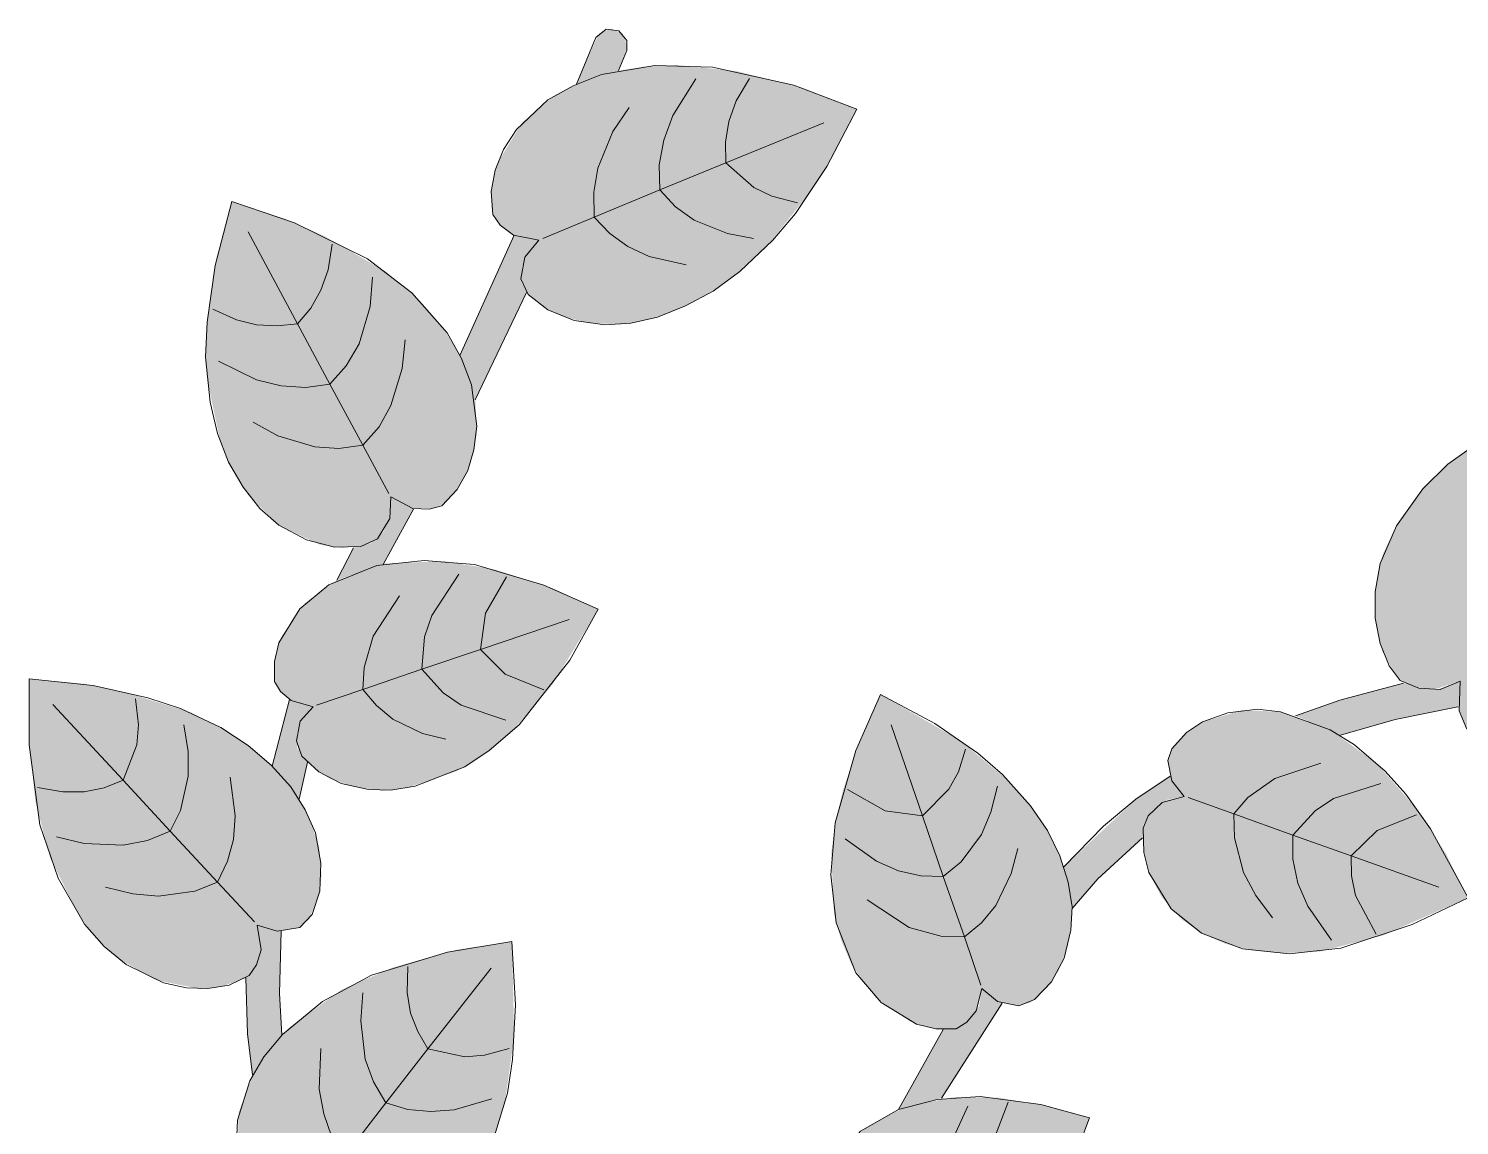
# Model space of a CAD drawing. Header units: millimetres. Extents: x -4 to 8794, y -6642 to 2653.
# Drawn here: x 3116.1 to 3371.6, y -5630.1 to -5434.2 of the extents above; entities that cross this region are included whole.
import ezdxf

# ---------------------------------------------------------------- set-up
doc = ezdxf.new("R2010")
doc.units = ezdxf.units.MM
doc.layers.add('VEG-HOJAS', color=117, linetype='Continuous', lineweight=18, true_color=0x2e5e38)
doc.layers.add('VEG-NERVIOS', color=115, linetype='Continuous', lineweight=9, true_color=0x528c5c)
doc.layers.add('VEG-RELLENO', color=253, linetype='Continuous', true_color=0x96c896)

# ---------------------------------------------------------------- blocks, each defined once
blk = doc.blocks.new('VEG_Pothos_colgante_PLANTA')
at = {"layer": 'VEG-RELLENO', "true_color": 0x87a96a}
h = blk.add_hatch(color=63, dxfattribs=at)
h.dxf.hatch_style = 1
h.paths.add_polyline_path([(-18.5, 45.6), (-17.5, 47.3), (-17.5, 49.6), (-18.1, 51.5), (-19.6, 53.5), (-17.1, 53.8), (-15.7, 54.5), (-7.9, 35.3), (-7.9, 33.5), (-9.1, 31.9), (-11.4, 31.5), (-13.3, 32.8)])
h.paths.add_polyline_path([(-30.5, 75.9), (-38.2, 100.5), (-33.9, 101.8), (-34.5, 98.6), (-33.7, 95.7), (-32.1, 93.3), (-29.5, 92.3), (-23.2, 73.2)])
h.paths.add_polyline_path([(-43.9, 124.7), (-44.8, 131.9), (-45.1, 141.9), (-43.5, 143.5), (-42.4, 146.9), (-43.1, 151.3), (-38.8, 150.2), (-39.1, 139.1), (-38.7, 131.7)])
h.paths.add_polyline_path([(-40.4, 179.7), (-37.3, 191.6), (-33.1, 190.3), (-35.1, 188.2), (-36, 185.5), (-35.9, 182.8), (-34.1, 180.4), (-35.6, 173.8)])
h.paths.add_polyline_path([(-28.9, 212.9), (-25.9, 218.7), (-22.9, 219.4), (-20.6, 221.5), (-19.3, 224.4), (-19.2, 227.8), (-15.1, 225.7), (-20.6, 215.7)])
h.paths.add_polyline_path([(-6.9, 253), (2.8, 274.5), (7.2, 273.6), (5, 271.1), (4.2, 268.8), (4.1, 266), (5, 264.3), (-4.2, 245.1)])
h.paths.add_polyline_path([(13.9, 301.5), (17.9, 310.5), (20.1, 311.4), (22.2, 310.5), (23, 308.1), (21.4, 303.9)])
at = {"layer": 'VEG-RELLENO', "true_color": 0x6ea666}
h = blk.add_hatch(color=83, dxfattribs=at)
h.dxf.hatch_style = 1
h.paths.add_polyline_path([(64, 297), (59.5, 288.2), (55.4, 281.9), (47.6, 272.1), (41.5, 266.8), (36.7, 263.6), (31.7, 261.1), (26.7, 259.4), (22, 258.6), (16.1, 258.8), (11.1, 260.1), (7.8, 261.8), (4.7, 264.6), (4, 266.7), (4.7, 270.6), (7.2, 273.6), (2.7, 274.5), (-0.2, 276.8), (-1.2, 279.1), (-1.2, 283.6), (-0.2, 287.4), (4.2, 294.6), (10.2, 299.6), (14.9, 301.9), (20.2, 303.7), (25.9, 304.6), (32, 304.9), (42.5, 303.8), (54.3, 300.8)])
h.paths.add_polyline_path([(19.9, 279.4), (27.4, 282.3), (34.3, 286.3), (40.7, 291), (46.3, 296.8), (38.7, 294), (31.9, 290), (25.5, 285.2)], flags=0)
at = {"layer": 'VEG-RELLENO', "true_color": 0xced696}
h = blk.add_hatch(color=71, dxfattribs=at)
h.dxf.hatch_style = 1
h.paths.add_polyline_path([(19.9, 279.4), (25.5, 285.2), (31.9, 290), (38.7, 294), (46.3, 296.8), (40.7, 291), (34.3, 286.3), (27.4, 282.3)])
at = {"layer": 'VEG-RELLENO', "true_color": 0x63965c}
h = blk.add_hatch(color=83, dxfattribs=at)
h.dxf.hatch_style = 1
h.paths.add_polyline_path([(-47.6, 280.5), (-38, 277.4), (-31, 274.3), (-20.1, 268), (-14, 262.8), (-10.3, 258.5), (-7.4, 254), (-5.3, 249.3), (-4.1, 244.8), (-3.9, 238.9), (-5, 233.7), (-6.7, 230.2), (-9.4, 226.7), (-11.6, 225.7), (-15.8, 225.8), (-19.2, 227.8), (-19.6, 223.3), (-21.6, 220.3), (-23.6, 219.1), (-28, 218.7), (-31.8, 219.2), (-39.2, 222.7), (-44.7, 228.1), (-47.4, 232.4), (-49.6, 237.3), (-52, 248.7), (-52.3, 254.7), (-51.8, 261.1), (-50.3, 270.7)])
h.paths.add_polyline_path([(-28.8, 238), (-29.6, 245.9), (-31.7, 253.3), (-34.5, 260.5), (-38.6, 267.3), (-37.8, 259.4), (-35.8, 252), (-32.9, 244.8)], flags=0)
at = {"layer": 'VEG-RELLENO', "true_color": 0xced696}
h = blk.add_hatch(color=71, dxfattribs=at)
h.dxf.hatch_style = 1
h.paths.add_polyline_path([(-28.8, 238), (-32.9, 244.8), (-35.8, 252), (-37.8, 259.4), (-38.6, 267.3), (-34.5, 260.5), (-31.7, 253.3), (-29.6, 245.9)])
at = {"layer": 'VEG-RELLENO', "true_color": 0x5f9058}
h = blk.add_hatch(color=83, dxfattribs=at)
h.dxf.hatch_style = 1
h.paths.add_polyline_path([(215.5, 250.1), (217.1, 237.9), (217.2, 223.5), (216.5, 216), (214.9, 209), (211.6, 200.3), (208.4, 194.8), (207.4, 193.6), (204.5, 193.4), (202.3, 192.4), (200.6, 190), (199, 185.7), (193.8, 183.2), (188.9, 181.9), (184.2, 181.6), (179.5, 182.2), (174.8, 184), (172.9, 186.3), (171.3, 190.3), (171.7, 194.9), (166.8, 193.3), (162.6, 194), (160.3, 195.7), (157.8, 200.2), (156.7, 204.6), (156.4, 209.2), (157, 214.2), (157.9, 217.6), (160.3, 222.6), (163.7, 227.6), (167.9, 232.2), (173.1, 236.4), (179.1, 240.1), (185.5, 243.2), (192.6, 245.6), (203.7, 248.5)])
h.paths.add_polyline_path([(186.9, 203.3), (193.1, 210.3), (197.9, 218), (201.8, 226.2), (204.3, 235.1), (198.2, 228.1), (193.4, 220.4), (189.5, 212.2)], flags=0)
at = {"layer": 'VEG-RELLENO', "true_color": 0x669b5f}
h = blk.add_hatch(color=83, dxfattribs=at)
h.dxf.hatch_style = 1
h.paths.add_polyline_path([(17.8, 207.7), (9.7, 194.4), (2.4, 185.9), (-3.1, 181.4), (-7.5, 178.8), (-16.4, 175.8), (-20.6, 175.3), (-25.8, 176), (-30.2, 177.5), (-33, 179.4), (-35.6, 182.2), (-36.1, 184.2), (-35.4, 187.7), (-33.1, 190.3), (-37, 191.4), (-39.3, 193.5), (-40.1, 195.6), (-39.8, 199.5), (-38.8, 202.8), (-34.6, 208.8), (-29, 212.8), (-20.1, 215.9), (-9.7, 216.3), (-0.6, 214.8), (9.6, 211.5)])
h.paths.add_polyline_path([(-22.8, 197.9), (-15.9, 199.6), (-9.5, 202.2), (-3.4, 205.6), (2.1, 210.1), (-4.8, 208.4), (-11.2, 205.7), (-17.2, 202.3)], flags=0)
at = {"layer": 'VEG-RELLENO', "true_color": 0xced696}
h = blk.add_hatch(color=71, dxfattribs=at)
h.dxf.hatch_style = 1
h.paths.add_polyline_path([(-21.4, 199.3), (-11.2, 205.7), (-4.8, 208.4), (2.1, 210.1), (-3.4, 205.6), (-9.5, 202.2), (-15.9, 199.6), (-22.8, 197.9)])
at = {"layer": 'VEG-RELLENO', "true_color": 0x87a96a}
h = blk.add_hatch(color=63, dxfattribs=at)
h.dxf.hatch_style = 1
h.paths.add_polyline_path([(48.8, 73.7), (61.2, 96.6), (65.1, 95.9), (63.4, 93), (63.3, 90.3), (64, 88.8), (50.8, 65.5), (50.4, 68.8)])
h.paths.add_polyline_path([(71.4, 118.4), (79.4, 132.7), (82.4, 133.1), (84.9, 135.5), (85.8, 136.9), (86.3, 140), (89.9, 137.4), (79.1, 120.4)])
h.paths.add_polyline_path([(100.9, 161.7), (113.6, 173.6), (119.9, 177.9), (122.4, 174.3), (119.4, 173.7), (116.9, 171.9), (115.2, 169.4), (115, 166.9), (107, 159.6), (102.4, 154.3)])
h.paths.add_polyline_path([(150, 191.4), (161.6, 194.5), (164.3, 193.6), (167.4, 193.3), (171.7, 194.9), (171.3, 190.3), (160.1, 188), (150.3, 185.2), (142.3, 188.7)])
h.paths.add_polyline_path([(211.5, 196.4), (211.9, 191.9), (207.4, 193.6), (209.6, 196.7)])
h.paths.add_polyline_path([(247.7, 183.7), (246.1, 187), (249.1, 186.4), (252.5, 187.3), (252, 182.9)])
h.paths.add_polyline_path([(38.3, 53.5), (41.8, 51.4), (38.2, 50.9)])
at = {"layer": 'VEG-RELLENO', "true_color": 0x609259}
h = blk.add_hatch(color=83, dxfattribs=at)
h.dxf.hatch_style = 1
h.paths.add_polyline_path([(-83.8, 195.3), (-74, 194.4), (-66.7, 192.9), (-54.9, 189.3), (-47.9, 185.6), (-43.3, 182.3), (-39.4, 178.6), (-36.1, 174.6), (-33.8, 170.6), (-32, 165.1), (-31.6, 159.9), (-32.2, 156.2), (-33.8, 152.4), (-35.5, 150.9), (-39.5, 150.2), (-43.1, 151.3), (-42.4, 146.9), (-43.5, 143.5), (-45.2, 141.8), (-49.3, 140.4), (-53.2, 139.9), (-61.2, 141.5), (-67.8, 145.3), (-71.6, 148.8), (-74.9, 153), (-80.1, 163.4), (-82.7, 173.4), (-83.9, 185.2)])
h.paths.add_polyline_path([(-59, 155.1), (-62.8, 162.1), (-67.5, 168.2), (-72.9, 173.7), (-79.2, 178.5), (-75.5, 171.5), (-70.7, 165.4), (-65.4, 159.8)], flags=0)
at = {"layer": 'VEG-RELLENO', "true_color": 0x6da666}
h = blk.add_hatch(color=83, dxfattribs=at)
h.dxf.hatch_style = 1
h.paths.add_polyline_path([(68.2, 192.5), (82.4, 184.3), (91.3, 176.9), (96.1, 171.1), (98.8, 166.7), (100.8, 162.1), (102, 157.5), (102.4, 153.2), (101.7, 147.8), (100, 143.2), (98, 140.2), (95, 137.5), (92.9, 136.9), (89.1, 137.7), (86.3, 140), (85.3, 136), (83, 133.5), (81, 132.7), (76.9, 133), (73.5, 134.1), (67.3, 138.4), (63.1, 144.1), (61.2, 148.5), (59.9, 153.3), (59.4, 164.1), (60.1, 169.6), (61.5, 175.4), (64.4, 184)])
h.paths.add_polyline_path([(88.1, 153.9), (87.9, 161.2), (86.5, 168.3), (84.3, 175.1), (81, 181.6), (81.3, 174.3), (82.6, 167.3), (84.8, 160.5)], flags=0)
at = {"layer": 'VEG-RELLENO', "true_color": 0x689d60}
h = blk.add_hatch(color=83, dxfattribs=at)
h.dxf.hatch_style = 1
h.paths.add_polyline_path([(173.1, 156.2), (158, 149.5), (146.7, 146.6), (139.4, 146.3), (134.4, 146.8), (129.7, 148), (125.5, 149.9), (122, 152.3), (118.4, 156.3), (116.1, 160.7), (115.2, 164.3), (115.1, 168.6), (116, 170.8), (118.9, 173.5), (122.4, 174.3), (120, 177.6), (119.5, 180.7), (120.2, 182.8), (122.8, 185.7), (125.7, 187.6), (132.8, 189.7), (139.6, 189.4), (148.5, 186.2), (156.9, 180.1), (164.3, 171.6), (169, 164.3)])
h.paths.add_polyline_path([(136.1, 176.4), (141.6, 171.8), (147.5, 168.2), (153.8, 165.4), (160.7, 163.5), (155.3, 168.1), (149.3, 171.7), (143, 174.5)], flags=0)
at = {"layer": 'VEG-RELLENO', "true_color": 0xced696}
h = blk.add_hatch(color=71, dxfattribs=at)
h.dxf.hatch_style = 1
h.paths.add_polyline_path([(88.1, 153.9), (84.8, 160.5), (82.6, 167.3), (81.3, 174.3), (81, 181.6), (84.3, 175.1), (86.5, 168.3), (87.9, 161.2)])
h = blk.add_hatch(color=71, dxfattribs=at)
h.dxf.hatch_style = 1
h.paths.add_polyline_path([(-59, 155.1), (-65.4, 159.8), (-70.7, 165.4), (-75.5, 171.5), (-79.2, 178.5), (-72.9, 173.7), (-67.5, 168.2), (-62.8, 162.1)])
h = blk.add_hatch(color=71, dxfattribs=at)
h.dxf.hatch_style = 1
h.paths.add_polyline_path([(136.1, 176.4), (143, 174.5), (149.3, 171.7), (155.3, 168.1), (160.7, 163.5), (153.8, 165.4), (147.5, 168.2), (141.6, 171.8)])
at = {"layer": 'VEG-RELLENO', "true_color": 0x61935a}
h = blk.add_hatch(color=83, dxfattribs=at)
h.dxf.hatch_style = 1
h.paths.add_polyline_path([(2.4, 148.4), (2.8, 131.4), (1.1, 119.4), (-1.4, 111.9), (-3.8, 106.9), (-6.7, 102.5), (-10.1, 98.8), (-13.7, 95.8), (-18.8, 93.3), (-23.7, 92), (-27.4, 92), (-31.4, 92.9), (-33.1, 94.4), (-34.4, 98.1), (-33.9, 101.8), (-38.1, 100.5), (-41.6, 101), (-43.5, 102.4), (-45.6, 106.2), (-46.6, 109.8), (-46.4, 117.9), (-43.7, 124.9), (-40.9, 129.2), (-37.3, 133.1), (-28, 139.8), (-18.7, 143.8), (-7.5, 146.9)])
h.paths.add_polyline_path([(-30.4, 116.1), (-23.3, 119.3), (-17, 123.6), (-11.2, 128.5), (-6.1, 134.5), (-13.2, 131.2), (-19.5, 127), (-25.3, 122)], flags=0)
at = {"layer": 'VEG-RELLENO', "true_color": 0xced696}
h = blk.add_hatch(color=71, dxfattribs=at)
h.dxf.hatch_style = 1
h.paths.add_polyline_path([(-30.4, 116.1), (-25.3, 122), (-19.5, 127), (-13.2, 131.2), (-6.1, 134.5), (-11.2, 128.5), (-17, 123.6), (-23.3, 119.3)])
at = {"layer": 'VEG-RELLENO', "true_color": 0x61945a}
h = blk.add_hatch(color=83, dxfattribs=at)
h.dxf.hatch_style = 1
h.paths.add_polyline_path([(105.5, 116.9), (100.4, 104.7), (95.4, 96.7), (88, 89.5), (81, 85.8), (77.5, 84.9), (73.1, 84.8), (69.2, 85.5), (66.6, 86.7), (64.1, 88.7), (63.3, 90.3), (63.5, 93.4), (65.1, 95.9), (61.7, 96.2), (59.5, 97.8), (58.5, 99.3), (58.3, 102.7), (58.8, 105.6), (61.5, 111.1), (65.6, 115.2), (72.7, 118.9), (81.4, 120.6), (89.2, 120.5), (98.1, 119)])
h.paths.add_polyline_path([(77.3, 94.8), (83, 96.6), (88.3, 99.2), (93.2, 102.4), (97.6, 106.5), (91.9, 104.7), (86.7, 102.1), (81.7, 98.9)], flags=0)
at = {"layer": 'VEG-HOJAS'}
for points in [[(13.9, 301.5), (17.4, 309.8), (19.2, 311.3), (21.5, 311), (22.9, 309.3), (22.9, 307.5), (21.4, 303.9)], [(-6.9, 253), (2.8, 274.5)], [(5, 264.3), (-4.2, 245.1)], [(172.9, 186.3), (171.5, 189.6), (171.7, 194.9), (168.1, 193.4), (164.3, 193.6), (161, 195), (159, 197.6), (157.4, 201.6), (156.5, 206.1), (156.5, 210.8), (157.4, 215.9), (160.3, 222.6), (165, 229.2), (169.5, 233.6), (177, 238.9)], [(-15.1, 225.7), (-20.6, 215.7)], [(-28.9, 212.9), (-25.9, 218.7)], [(142.3, 188.7), (150.2, 191.5), (161.6, 194.5)], [(-40.4, 179.7), (-37.3, 191.6)], [(171.3, 190.3), (160.1, 188), (150.3, 185.2)], [(-34.1, 180.4), (-35.6, 173.8)], [(100.9, 161.7), (108, 169), (113.8, 173.8), (119.9, 177.9)], [(115, 166.9), (107, 159.6), (102.4, 154.3)], [(-46.8, 112.4), (-46.6, 116.5), (-44.4, 123.5), (-41.9, 127.8), (-38.6, 131.8), (-31.4, 137.7), (-22.7, 142.4), (-9.1, 146.5), (2.4, 148.4), (3, 137.1), (2.5, 127.3), (1.6, 121.3), (-0.7, 113.7)], [(-38.8, 150.2), (-39.1, 139.1), (-38.7, 131.7)], [(-43.9, 124.6), (-44.8, 131.9), (-45.1, 141.9)], [(89.9, 137.4), (79.1, 120.4)], [(71.4, 118.4), (79.4, 132.7)]]:
    blk.add_lwpolyline(points, dxfattribs=at)
for points in [[(64, 297), (58.6, 286.8), (53, 278.4), (49, 273.6), (43.1, 268), (38.3, 264.5), (33.4, 261.9), (28.4, 259.9), (23.6, 258.8), (19, 258.5), (13.5, 259.3), (8.8, 261.2), (5.3, 263.9), (4, 266.7), (4.7, 270.6), (7.2, 273.6), (2.7, 274.5), (0.3, 276.3), (-1, 278.2), (-1.3, 282.3), (-0.6, 286.1), (0.9, 289.8), (3.2, 293.4), (8.8, 298.7), (13.3, 301.2), (18.4, 303.2), (27.9, 304.8), (38.2, 304.5), (52.7, 301.3)], [(-47.6, 280.5), (-36.4, 276.7), (-23.4, 270.3), (-15.5, 264.2), (-9.2, 257.1), (-6.6, 252.5), (-4.8, 247.8), (-3.9, 240.4), (-4.4, 236.2), (-5.5, 232.5), (-7.4, 229.1), (-10.1, 226.2), (-12.4, 225.6), (-15.3, 225.7), (-19.2, 227.8), (-19.4, 223.9), (-21.6, 220.3), (-24.6, 218.9), (-29.3, 218.8), (-34.3, 220.1), (-39.2, 222.7), (-42.6, 225.7), (-45.6, 229.5), (-48.2, 234), (-50.2, 239.1), (-51.5, 244.7), (-52.3, 252.7), (-52, 259), (-50.6, 269.1)], [(17.8, 207.7), (12.7, 198.6), (3.7, 187.1), (-1.7, 182.5), (-6, 179.6), (-14.9, 176.1), (-19.2, 175.4), (-23.2, 175.5), (-28.1, 176.6), (-32.1, 178.7), (-35.1, 181.5), (-36.1, 184.2), (-35.4, 187.7), (-33.1, 190.3), (-37, 191.4), (-38.9, 193), (-40, 194.8), (-40, 198.4), (-39.2, 201.7), (-35.5, 207.8), (-30.3, 212.1), (-21.7, 215.5), (-13.3, 216.4), (-4.3, 215.7), (8.1, 212)], [(-83.8, 195.3), (-72.4, 194.1), (-62.6, 191.9), (-56.8, 190), (-49.6, 186.6), (-44.7, 183.4), (-40.6, 179.9), (-37.1, 176), (-34.5, 171.9), (-32.7, 167.8), (-31.7, 162.4), (-31.9, 157.4), (-33.3, 153.2), (-35.5, 150.9), (-39.5, 150.2), (-43.1, 151.3), (-42.4, 146.9), (-43.2, 144.2), (-44.5, 142.3), (-48.1, 140.6), (-51.9, 140), (-55.7, 140.1), (-59.8, 141), (-66.5, 144.3), (-70.4, 147.5), (-73.9, 151.5), (-78.6, 159.7), (-81.9, 169.2), (-83.8, 183.5)], [(68.2, 192.5), (77.9, 187.3), (85.6, 182), (90, 178.2), (95, 172.6), (98, 168.2), (100.2, 163.7), (101.7, 159), (102.4, 154.6), (102.2, 150.4), (101, 145.4), (98.7, 141.2), (95.7, 138), (92.9, 136.9), (89.1, 137.7), (86.3, 140), (85.3, 136), (83.6, 134), (81.7, 132.8), (78.1, 132.8), (74.6, 133.6), (68.3, 137.5), (63.8, 142.8), (60.3, 151.7), (59.3, 160.3), (60.1, 169.6), (63.8, 182.5)], [(173.1, 156.2), (163.1, 151.4), (150.4, 147.2), (141.2, 146.2), (132.8, 147.1), (125.5, 149.9), (120.1, 154.2), (116.1, 160.7), (115.2, 164.3), (115.1, 168.6), (116, 170.8), (118.5, 173.2), (122.4, 174.3), (120.2, 177.1), (119.5, 180.7), (120.2, 182.8), (122.8, 185.7), (125.7, 187.6), (130.2, 189.2), (135.5, 189.9), (139.6, 189.4), (148.5, 186.2), (152.8, 183.5), (158.3, 178.8), (162, 174.7), (166.4, 168.5)], [(105.5, 116.9), (102.4, 108.7), (96.3, 97.9), (89.1, 90.3), (82.1, 86.3), (75.3, 84.7), (71, 85), (67.4, 86.3), (64.5, 88.2), (63.3, 90.3), (63.5, 93.4), (65.1, 95.9), (61.7, 96.2), (58.8, 98.7), (58.3, 101.7), (58.5, 104.6), (60.9, 110.2), (64.6, 114.5), (71.4, 118.4), (78.3, 120.2), (86, 120.7), (96.8, 119.3)]]:
    blk.add_lwpolyline(points, close=True, dxfattribs=at)
at = {"layer": 'VEG-NERVIOS'}
for points in [[(28.8, 282.6), (28.7, 287.1), (29.5, 291.5), (31.1, 295.9), (35.2, 302.4)], [(40.6, 287.4), (40.5, 291.1), (41.1, 294.8), (42.4, 298.5), (44.8, 302.5)], [(17.1, 277.7), (17, 282.2), (17.7, 286.5), (20.4, 293), (23.3, 297.3)], [(40.6, 287.4), (58.1, 294.6)], [(28.8, 282.6), (40.6, 287.4)], [(40.6, 287.4), (45.6, 283), (48.8, 281.5), (53.4, 280.3)], [(17.1, 277.7), (28.8, 282.6)], [(28.8, 282.6), (31.6, 279.6), (34.9, 277.2), (40.9, 274.8), (45.5, 273.9)], [(7.9, 273.9), (17.1, 277.7)], [(17.1, 277.7), (19.9, 274.8), (23.1, 272.5), (26.9, 270.7), (33.5, 269.2)], [(-35.9, 258.7), (-44.7, 275.1)], [(-35.9, 258.7), (-33.5, 261.5), (-31.7, 264.7), (-30.4, 268.3), (-29.7, 272.9)], [(-30.1, 247.9), (-27.2, 251.2), (-24.9, 255.1), (-22.9, 261.8), (-22.5, 267)], [(-35.9, 258.7), (-39.5, 258.3), (-43.2, 258.5), (-46.8, 259.4), (-51, 261.3)], [(-30.1, 247.9), (-35.9, 258.7)], [(-24.2, 237), (-21.3, 240.3), (-19.2, 244.1), (-17.2, 250.7), (-16.7, 255.8)], [(-30.1, 247.9), (-34.4, 247.3), (-38.8, 247.6), (-43.2, 248.7), (-50, 252)], [(-24.2, 237), (-30.1, 247.9)], [(-24.2, 237), (-28.5, 236.4), (-32.8, 236.7), (-39.4, 238.7), (-43.8, 241.1)], [(-19.6, 228.4), (-24.2, 237)], [(-13.7, 197), (-13.2, 202.8), (-11.9, 206.6), (-7.1, 214)], [(-3.2, 200.5), (-2.3, 207), (1.4, 213.5)], [(-24.2, 193.4), (-24, 197.3), (-22.4, 202.9), (-17.7, 210.1)], [(-3.2, 200.5), (12.6, 205.9)], [(-13.7, 197), (-3.2, 200.5)], [(-3.2, 200.5), (1.2, 196.1), (8.1, 193.3)], [(-24.2, 193.4), (-13.7, 197)], [(-13.7, 197), (-9.9, 192.8), (-6.7, 190.6), (1.3, 187.9)], [(-67, 177.2), (-64.6, 183.5), (-64.3, 187.1), (-64.8, 191.7)], [(-32.5, 190.6), (-24.2, 193.4)], [(-24.2, 193.4), (-21.8, 190.5), (-18.9, 188.1), (-13.6, 185.5), (-9.4, 184.5)], [(-67, 177.2), (-79.6, 190.7)], [(-58.6, 168.1), (-56.8, 171.8), (-55.4, 177.9), (-55.4, 182.3), (-56.2, 187.1)], [(75.7, 170.8), (70.1, 187.1)], [(75.7, 170.8), (80.4, 175.6), (82.1, 178.7), (83.4, 182.7)], [(131.3, 171.2), (133.8, 174.1), (138.6, 177.5), (146.8, 180.2)], [(-67, 177.2), (-70.4, 175.8), (-74, 175.1), (-77.8, 175.1), (-82.3, 175.9)], [(-58.6, 168.1), (-67, 177.2)], [(-50.2, 159), (-48.4, 162.7), (-47.3, 166.6), (-47, 170.8), (-47.9, 177.7)], [(141.8, 167.4), (145.8, 171.7), (149.1, 173.9), (157.5, 176.6)], [(75.7, 170.8), (69, 171.7), (62.3, 175.5)], [(79.4, 160), (82.6, 162.6), (86.2, 167.5), (87.9, 171.5), (89.1, 176.1)], [(123.1, 174.1), (131.3, 171.2)], [(131.3, 171.2), (131.4, 166.9), (133, 160.7), (135.2, 156.6), (138.2, 152.6)], [(131.3, 171.2), (141.8, 167.4)], [(79.4, 160), (75.7, 170.8)], [(152.2, 163.7), (156.9, 168.2), (163.9, 171)], [(-58.6, 168.1), (-62.7, 166.4), (-67, 165.6), (-74, 165.9), (-78.9, 167.1)], [(-50.2, 159), (-58.6, 168.1)], [(79.4, 160), (75.4, 160.1), (71.4, 161), (67.5, 162.7), (61.9, 166.7)], [(141.8, 167.4), (141.8, 163.1), (142.7, 158.8), (144.5, 154.7), (148.7, 148.6)], [(141.8, 167.4), (152.2, 163.7)], [(83.2, 149.2), (86.2, 151.7), (88.8, 154.8), (91.5, 160.5), (92.7, 165)], [(152.2, 163.7), (152.3, 160.1), (153, 156.6), (156.7, 149.7)], [(152.2, 163.7), (167.9, 158.1)], [(-50.2, 159), (-54.2, 157.4), (-60.7, 156.5), (-65.3, 156.9), (-70.2, 158.1)], [(-43.6, 151.9), (-50.2, 159)], [(83.2, 149.2), (79.4, 160)], [(83.2, 149.2), (79.2, 149.3), (73.3, 150.9), (65.8, 155.8)], [(86.1, 140.6), (83.2, 149.2)], [(-12.6, 129.2), (-14.4, 132.3), (-15.7, 135.6), (-16.3, 139.3), (-16.2, 143.9)], [(-12.6, 129.2), (-1.3, 143.6)], [(-20.1, 119.6), (-22.3, 123.3), (-23.8, 127.4), (-24.6, 134.2), (-24.2, 139.2)], [(-27.5, 110), (-29.8, 113.6), (-31.2, 117.6), (-32, 122), (-31.7, 129.3)], [(-20.1, 119.6), (-12.6, 129.2)], [(-12.6, 129.2), (-6, 127.8), (-2.5, 128.1), (1.9, 129.3)], [(-20.1, 119.6), (-16.2, 118.4), (-12.1, 118), (-7.9, 118.3), (-1.2, 120.3)], [(-27.5, 110), (-20.1, 119.6)], [(80.5, 103.9), (80.1, 107.2), (80.7, 112.2), (83.8, 119)], [(88.8, 108.2), (88.7, 113.8), (91, 119.7)]]:
    blk.add_lwpolyline(points, dxfattribs=at)

msp = doc.modelspace()

# ---------------------------------------------------------------- block references
msp.add_blockref('VEG_Pothos_colgante_PLANTA', (3200, -5745.61))

doc.saveas('drawing.dxf')
